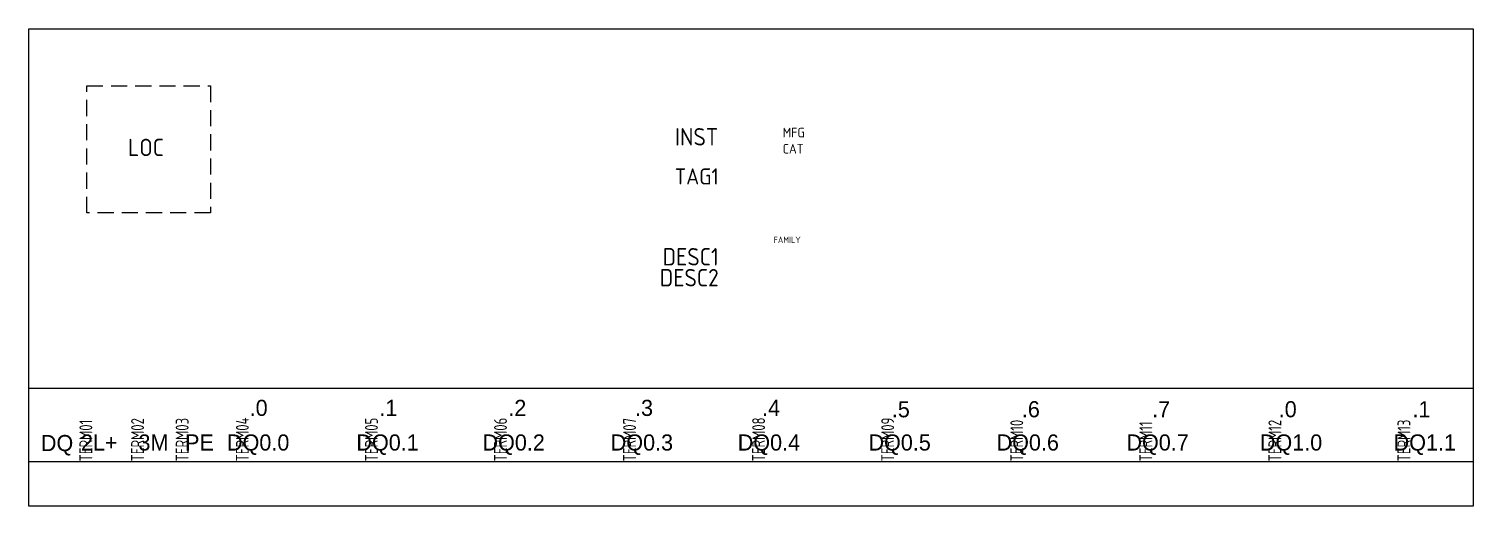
# Model space of a CAD drawing. Extents: x 0 to 224, y -74 to 0.
import ezdxf
from ezdxf.enums import TextEntityAlignment as Align

# ---------------------------------------------------------------- set-up
doc = ezdxf.new("R2010")
doc.units = 0
doc.header["$LTSCALE"] = 10
doc.linetypes.add('NASCOSTA', pattern=[0.375, 0.25, -0.125])
doc.styles.add('WD_IEC', font='ISOCP2.shx', dxfattribs={"width": 0.9, "height": 4})

msp = doc.modelspace()

# ---------------------------------------------------------------- linework, layer by layer
for p, q in [((0, -55.65), (223.8, -55.65)), ((0, -67.02), (223.8, -67.02))]:
    msp.add_line(p, q)
msp.add_lwpolyline([(0, 0), (223.8, 0), (223.8, -73.94), (0, -73.94)], close=True)
at = {"linetype": 'NASCOSTA'}
msp.add_lwpolyline([(8.98, -8.83), (28.14, -8.83), (28.14, -28.51), (8.98, -28.51)], close=True, dxfattribs=at)

# ---------------------------------------------------------------- texts
at = {"style": 'WD_IEC'}
for tag, height, p in [('INST', 2.7, (106.81, -18.07)), ('LOC', 2.7, (20.93, -19.72)), ('TAG1', 2.5, (106.9, -24.11)), ('DESC1', 2.7, (106.9, -36.66)), ('DESC2', 2.7, (106.9, -39.9))]:
    msp.add_attdef(tag, text='', height=height, dxfattribs=at).set_placement(p, align=Align.RIGHT)
for tag, p, height, flags in [('MFG', (116.81, -16.82), 1.5, 9), ('CAT', (116.81, -19.32), 1.5, 9), ('FAMILY', (115.4, -33.19), 1, 1), ('X8TERM01', (10.83, -67.02), 0.08, 1), ('X8TERM02', (18.84, -67.02), 0.08, 1), ('X8TERM03', (25.75, -67.02), 0.08, 1), ('X8TERM04', (35.08, -67.02), 0.08, 1), ('X8TERM05', (55.08, -67.02), 0.08, 1), ('X8TERM06', (75.08, -67.02), 0.08, 1), ('X8TERM07', (95.08, -67.02), 0.08, 1), ('X8TERM08', (115.08, -67.02), 0.08, 1), ('X8TERM09', (135.08, -67.02), 0.08, 1), ('X8TERM10', (155.08, -67.02), 0.08, 1), ('X8TERM11', (175.08, -67.02), 0.08, 1), ('X8TERM12', (195.08, -67.02), 0.08, 1), ('X8TERM13', (215.08, -67.02), 0.08, 1)]:
    msp.add_attdef(tag, p, '', height=height, dxfattribs=dict(at, flags=flags))
for tag, p, s in [('.0', (34.21, -59.97), '.0'), ('.1', (54.31, -59.97), '.1'), ('.2', (74.29, -59.97), '.2'), ('.3', (93.93, -59.97), '.3'), ('.4', (113.61, -59.97), '.4'), ('.5', (133.72, -60.18), '.5'), ('.6', (153.87, -60.18), '.6'), ('.7', (174.06, -60.18), '.7'), ('.0', (193.67, -60.18), '.0'), ('.1', (214.4, -60.18), '.1'), ('DQ', (1.86, -65.42), 'DQ'), ('2L+', (8.07, -65.33), '2L+'), ('3M', (16.98, -65.33), '3M'), ('PE', (24.2, -65.33), 'PE'), ('DQ0.0', (30.7, -65.33), 'DQ0.0'), ('DQ0.1', (50.75, -65.33), 'DQ0.1'), ('DQ0.2', (70.29, -65.33), 'DQ0.2'), ('DQ0.3', (90.16, -65.33), 'DQ0.3'), ('DQ0.4', (109.84, -65.33), 'DQ0.4'), ('DQ0.5', (130.1, -65.33), 'DQ0.5'), ('DQ0.6', (149.95, -65.33), 'DQ0.6'), ('DQ0.7', (170.07, -65.33), 'DQ0.7'), ('DQ1.0', (190.75, -65.33), 'DQ1.0'), ('DQ1.1', (211.48, -65.33), 'DQ1.1')]:
    msp.add_attdef(tag, p, s, height=2.5)
at = {"style": 'WD_IEC', "width": 0.8}
for tag, p in [('TERM02', (17.84, -67.02)), ('TERM03', (24.75, -67.02)), ('TERM04', (34.08, -67.02)), ('TERM05', (54.08, -67.02)), ('TERM06', (74.08, -67.02)), ('TERM07', (94.08, -67.02)), ('TERM08', (114.08, -67.02)), ('TERM09', (134.08, -67.02)), ('TERM01', (9.83, -67.02)), ('TERM10', (154.08, -67.02)), ('TERM11', (174.08, -67.02)), ('TERM12', (194.08, -67.02)), ('TERM13', (214.08, -67.02))]:
    msp.add_attdef(tag, p, '', height=2, rotation=90, dxfattribs=at)

doc.saveas('drawing.dxf')
